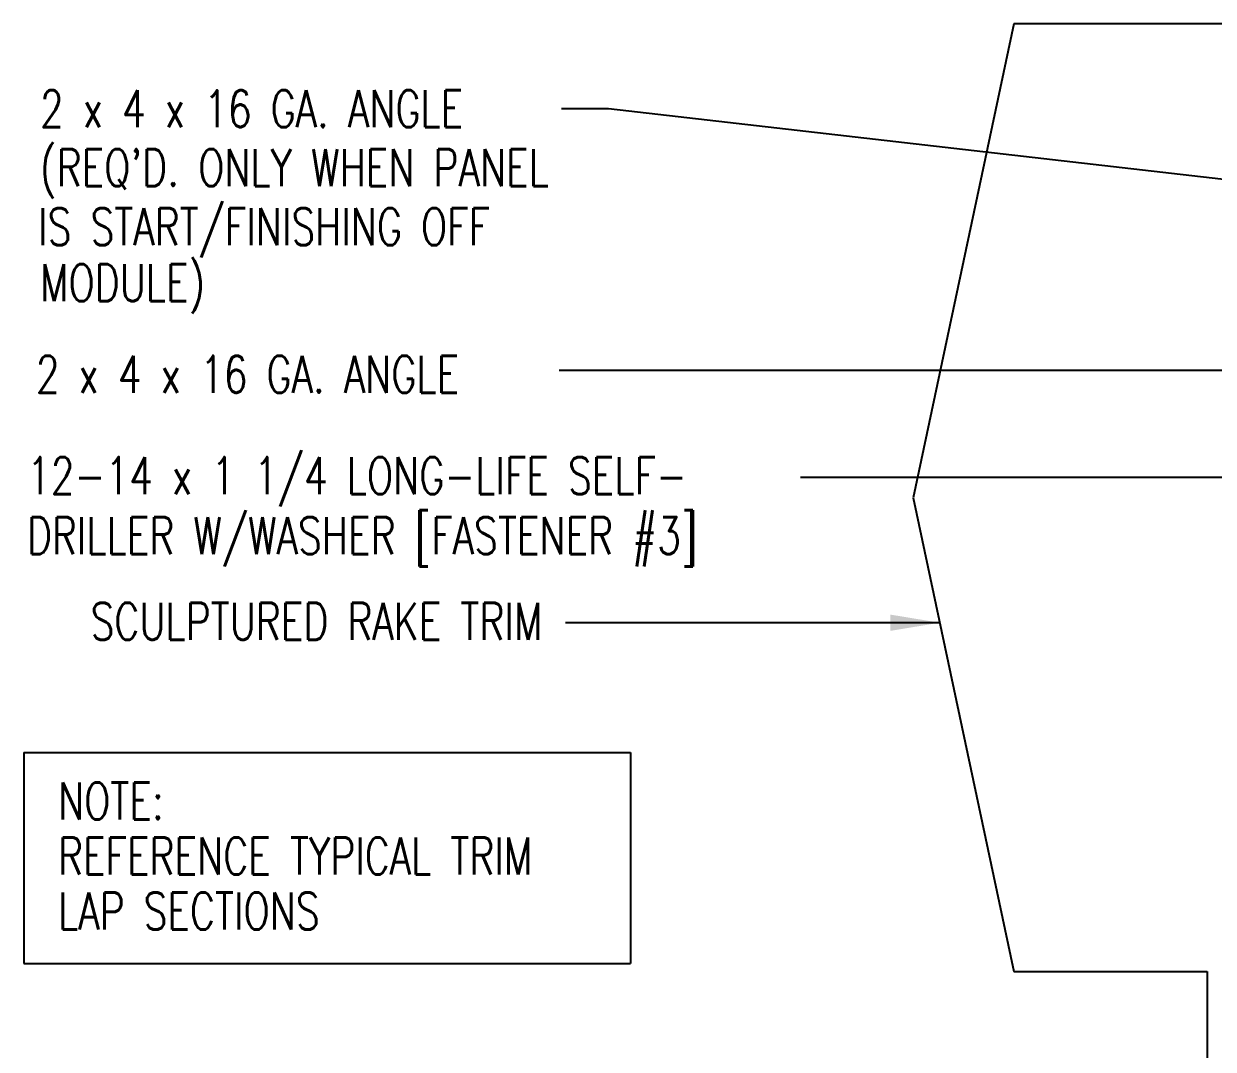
# Model space of a CAD drawing. Header units: inches. Extents: x 3.7 to 45.3, y 11.3 to 39.2.
# Drawn here: x 3.69 to 15.75, y 20.79 to 31.19 of the extents above; entities that cross this region are included whole.
import ezdxf
from ezdxf.enums import TextEntityAlignment as Align

# ---------------------------------------------------------------- set-up
doc = ezdxf.new("R2010")
doc.units = ezdxf.units.IN
doc.header["$MEASUREMENT"] = 0
doc.layers.add('TEXT', color=2, linetype='Continuous')
doc.layers.add('TRIM', color=6, linetype='Continuous')
doc.styles.add('TEXT1', font='ROMANS.shx', dxfattribs={"width": 0.75, "height": 0.375})
doc.dimstyles.new('DETAIL$7', dxfattribs={"dimscale": 4, "dimtxt": 0.375, "dimasz": 0.125, "dimexe": 0.0625, "dimexo": 0.125, "dimgap": 0.0625, "dimtad": 1, "dimdec": 4, "dimzin": 3, "dimdsep": 46, "dimlunit": 4, "dimtxsty": 'TEXT1', "dimblk": 'ARCHTICK', "dimcen": 0.0625, "dimclrd": 7, "dimclre": 7, "dimclrt": 2, "dimadec": 0, "dimazin": 0, "dimtfac": 0.59375, "dimtdec": 4, "dimtmove": 2, "dimatfit": 3, "dimfxl": 0, "dimfrac": 2, "dimtolj": 1, "dimtzin": 3, "dimarcsym": 0})

# ---------------------------------------------------------------- blocks, each defined once
blk = doc.blocks.new('FD-F3')
at = {"layer": 'TEXT', "style": 'TEXT1', "width": 0.75}
for s, p in [('12-14 x 1 1/4 LONG-LIFE SELF-', (0.0047, -0.0408)), ('DRILLER W/WASHER [FASTENER #3]', (0.0047, -0.1926))]:
    blk.add_text(s, height=0.09375, dxfattribs=at).set_placement(p)
blk.add_attdef('(QUANTITY)', (0.0047, -0.3444), '', height=0.0938, dxfattribs=at)
blk = doc.blocks.new('_ArchTick')
at = {"color": 0, "linetype": 'ByBlock', "const_width": 0.15}
blk.add_lwpolyline([(-0.5, -0.5), (0.5, 0.5)], dxfattribs=at)
blk = doc.blocks.new('A$C30686E82')
for p, q in [((-2.715, 0.761), (3.437, 0.761)), ((-2.715, 0.761), (-2.715, -1.379)), ((3.437, 0.761), (3.437, -1.379)), ((-2.715, -1.379), (3.437, -1.379))]:
    blk.add_line(p, q)
at = {"layer": 'TEXT', "style": 'TEXT1', "width": 0.75}
for s, p in [('NOTE:', (-2.368, 0.081)), ('REFERENCE TYPICAL TRIM', (-2.368, -0.477)), ('LAP SECTIONS', (-2.368, -1.035))]:
    blk.add_text(s, height=0.375, dxfattribs=at).set_placement(p)

msp = doc.modelspace()

# ---------------------------------------------------------------- linework, layer by layer
at = {"layer": 'TRIM'}
for p, q in [((13.72856, 31.19191), (12.70715, 26.38657)), ((22.88994, 31.19191), (13.72856, 31.19191)), ((12.70715, 26.38657), (13.72856, 21.58123)), ((13.72856, 21.58123), (15.68558, 21.58123)), ((15.68558, 21.58123), (15.68558, 19.83123))]:
    msp.add_line(p, q, dxfattribs=at)

# ---------------------------------------------------------------- block references
msp.add_blockref('A$C30686E82', (6.40597, 23.04299))
at = {"layer": 'TEXT', "xscale": 4, "yscale": 4, "zscale": 4}
msp.add_blockref('FD-F3', (3.70463, 26.58571), dxfattribs=at)

# ---------------------------------------------------------------- texts
at = {"layer": 'TEXT', "style": 'TEXT1', "width": 0.75}
for s, p in [('2 x 4 x 16 GA. ANGLE', (3.85538, 30.14217)), ("(REQ'D. ONLY WHEN PANEL", (3.85538, 29.54621)), ('IS START/FINISHING OFF', (3.83701, 28.947)), ('MODULE)', (3.85538, 28.37786)), ('2 x 4 x 16 GA. ANGLE', (3.81367, 27.45053))]:
    msp.add_text(s, height=0.375, dxfattribs=at).set_placement(p)
msp.add_text('SCULPTURED RAKE TRIM', height=0.375, dxfattribs=at).set_placement((8.94912, 24.94591), align=Align.RIGHT)

# ---------------------------------------------------------------- leaders
for points in [[(19.29092, 29.21762), (9.61691, 30.33031), (9.14291, 30.33031)], [(17.199, 27.67725), (9.80803, 27.67725), (9.11856, 27.67725)], [(16.69446, 26.58965), (11.92606, 26.58965), (11.5645, 26.58965)], [(12.97664, 25.11875), (11.14283, 25.11875), (9.18105, 25.11875)]]:
    msp.add_leader(points, dimstyle='DETAIL$7')

doc.saveas('drawing.dxf')
